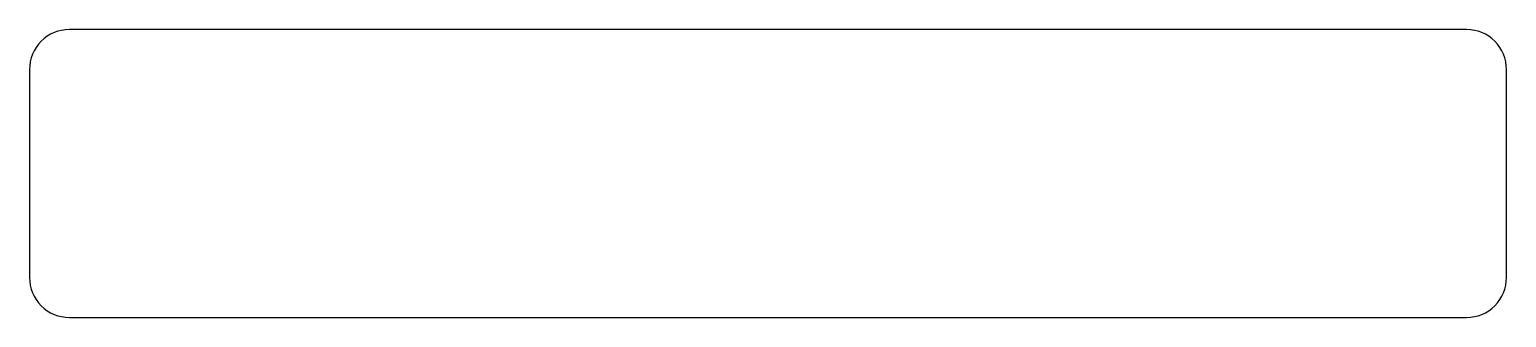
# Model space of a CAD drawing. Header units: millimetres. Extents: x -55 to 55, y 78 to 100.
import ezdxf

# ---------------------------------------------------------------- set-up
doc = ezdxf.new("R2010")
doc.units = ezdxf.units.MM
doc.layers.get('0').update_dxf_attribs({"linetype": 'CONTINUOUS'})

msp = doc.modelspace()

# ---------------------------------------------------------------- linework, layer by layer
msp.add_lwpolyline([(55.5, 97, 0.414214), (52.5, 100), (-52.5, 100, 0.414214), (-55.5, 97), (-55.5, 81.4, 0.414214), (-52.5, 78.4), (52.5, 78.4, 0.414214), (55.5, 81.4)], format="xyb", close=True)

doc.saveas('drawing.dxf')
